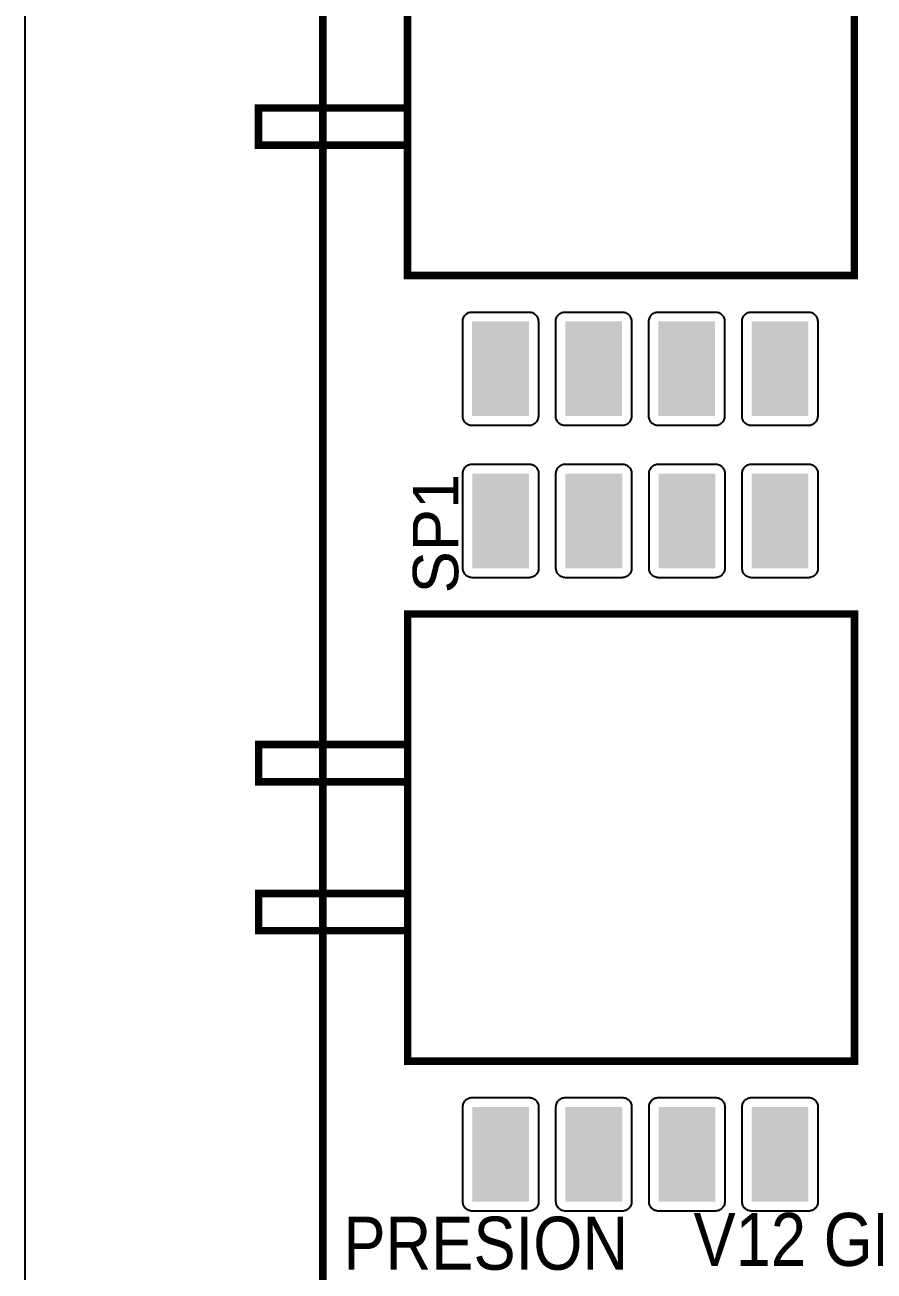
# Model space of a CAD drawing. Header units: inches. Extents: x 15 to 148, y 10 to 111.
# Drawn here: x 126.91 to 128.478, y 98.399 to 100.699 of the extents above; entities that cross this region are included whole.
import ezdxf

# ---------------------------------------------------------------- set-up
doc = ezdxf.new("R2010")
doc.units = ezdxf.units.IN
doc.header["$MEASUREMENT"] = 0
doc.layers.add('BLK_12AWG', color=7, linetype='Continuous')

# ---------------------------------------------------------------- blocks, each defined once
blk = doc.blocks.new('RPAD')
blk.add_trace([(-0.5, -0.5), (-0.5, 0.5), (0.5, -0.5), (0.5, 0.5)])
blk = doc.blocks.new('CBA2Board')
at = {"const_width": 0.008}
for points in [[(154.6751, 100.9212), (162.5311, 100.9212), (162.5311, 105.055), (154.6751, 105.055), (154.6751, 100.9212)], [(154.6751, 100.9212), (162.5311, 100.9212), (162.5311, 105.055), (154.6751, 105.055), (154.6751, 100.9212)], [(154.6751, 100.9212), (162.5311, 100.9212), (162.5311, 105.055), (154.6751, 105.055), (154.6751, 100.9212)], [(154.7645, 102.6526), (155.2369, 102.6526), (155.2369, 103.125), (154.7645, 103.125), (154.7645, 102.6526)], [(154.7645, 102.6526), (155.2369, 102.6526), (155.2369, 103.125), (154.7645, 103.125), (154.7645, 102.6526)], [(154.7645, 102.6526), (155.2369, 102.6526), (155.2369, 103.125), (154.7645, 103.125), (154.7645, 102.6526)], [(154.607, 102.7904), (154.7645, 102.7904), (154.7645, 102.8297), (154.607, 102.8297), (154.607, 102.7904)], [(154.607, 102.7904), (154.7645, 102.7904), (154.7645, 102.8297), (154.607, 102.8297), (154.607, 102.7904)], [(154.607, 102.7904), (154.7645, 102.7904), (154.7645, 102.8297), (154.607, 102.8297), (154.607, 102.7904)], [(154.7647, 101.8226), (155.2371, 101.8226), (155.2371, 102.295), (154.7647, 102.295), (154.7647, 101.8226)], [(154.7647, 101.8226), (155.2371, 101.8226), (155.2371, 102.295), (154.7647, 102.295), (154.7647, 101.8226)], [(154.7647, 101.8226), (155.2371, 101.8226), (155.2371, 102.295), (154.7647, 102.295), (154.7647, 101.8226)], [(154.6072, 102.1178), (154.7647, 102.1178), (154.7647, 102.1572), (154.6072, 102.1572), (154.6072, 102.1178)], [(154.6072, 102.1178), (154.7647, 102.1178), (154.7647, 102.1572), (154.6072, 102.1572), (154.6072, 102.1178)], [(154.6072, 102.1178), (154.7647, 102.1178), (154.7647, 102.1572), (154.6072, 102.1572), (154.6072, 102.1178)], [(154.6072, 101.9604), (154.7647, 101.9604), (154.7647, 101.9997), (154.6072, 101.9997), (154.6072, 101.9604)], [(154.6072, 101.9604), (154.7647, 101.9604), (154.7647, 101.9997), (154.6072, 101.9997), (154.6072, 101.9604)], [(154.6072, 101.9604), (154.7647, 101.9604), (154.7647, 101.9997), (154.6072, 101.9997), (154.6072, 101.9604)]]:
    blk.add_lwpolyline(points, dxfattribs=at)
for points in [[(154.8329, 102.6141), (154.8929, 102.6141), (154.8939, 102.6141), (154.8949, 102.6139), (154.8959, 102.6137), (154.8968, 102.6134), (154.8977, 102.6129), (154.8985, 102.6124), (154.8993, 102.6119), (154.9, 102.6112), (154.9006, 102.6105), (154.9012, 102.6098), (154.9017, 102.6089), (154.9021, 102.6081), (154.9025, 102.6071), (154.9027, 102.6062), (154.9028, 102.6052), (154.9029, 102.6041), (154.9029, 102.5041), (154.9028, 102.5031), (154.9027, 102.5021), (154.9025, 102.5011), (154.9021, 102.5002), (154.9017, 102.4993), (154.9012, 102.4985), (154.9006, 102.4977), (154.9, 102.497), (154.8993, 102.4964), (154.8985, 102.4958), (154.8977, 102.4953), (154.8968, 102.4949), (154.8959, 102.4946), (154.8949, 102.4943), (154.8939, 102.4942), (154.8929, 102.4941), (154.8329, 102.4941), (154.8319, 102.4942), (154.8309, 102.4943), (154.8299, 102.4946), (154.829, 102.4949), (154.8281, 102.4953), (154.8273, 102.4958), (154.8265, 102.4964), (154.8258, 102.497), (154.8251, 102.4977), (154.8246, 102.4985), (154.8241, 102.4993), (154.8237, 102.5002), (154.8233, 102.5011), (154.8231, 102.5021), (154.8229, 102.5031), (154.8229, 102.5041), (154.8229, 102.6041), (154.8229, 102.6052), (154.8231, 102.6062), (154.8233, 102.6071), (154.8237, 102.6081), (154.8241, 102.6089), (154.8246, 102.6098), (154.8251, 102.6105), (154.8258, 102.6112), (154.8265, 102.6119), (154.8273, 102.6124), (154.8281, 102.6129), (154.829, 102.6134), (154.8299, 102.6137), (154.8309, 102.6139), (154.8319, 102.6141), (154.8329, 102.6141)], [(154.9313, 102.6141), (154.9913, 102.6141), (154.9924, 102.6141), (154.9934, 102.6139), (154.9943, 102.6137), (154.9953, 102.6134), (154.9961, 102.6129), (154.997, 102.6124), (154.9977, 102.6119), (154.9984, 102.6112), (154.9991, 102.6105), (154.9996, 102.6098), (155.0001, 102.6089), (155.0005, 102.6081), (155.0009, 102.6071), (155.0011, 102.6062), (155.0013, 102.6052), (155.0013, 102.6041), (155.0013, 102.5041), (155.0013, 102.5031), (155.0011, 102.5021), (155.0009, 102.5011), (155.0005, 102.5002), (155.0001, 102.4993), (154.9996, 102.4985), (154.9991, 102.4977), (154.9984, 102.497), (154.9977, 102.4964), (154.997, 102.4958), (154.9961, 102.4953), (154.9953, 102.4949), (154.9943, 102.4946), (154.9934, 102.4943), (154.9924, 102.4942), (154.9913, 102.4941), (154.9313, 102.4941), (154.9303, 102.4942), (154.9293, 102.4943), (154.9283, 102.4946), (154.9274, 102.4949), (154.9265, 102.4953), (154.9257, 102.4958), (154.9249, 102.4964), (154.9242, 102.497), (154.9236, 102.4977), (154.923, 102.4985), (154.9225, 102.4993), (154.9221, 102.5002), (154.9218, 102.5011), (154.9215, 102.5021), (154.9214, 102.5031), (154.9213, 102.5041), (154.9213, 102.6041), (154.9214, 102.6052), (154.9215, 102.6062), (154.9218, 102.6071), (154.9221, 102.6081), (154.9225, 102.6089), (154.923, 102.6098), (154.9236, 102.6105), (154.9242, 102.6112), (154.9249, 102.6119), (154.9257, 102.6124), (154.9265, 102.6129), (154.9274, 102.6134), (154.9283, 102.6137), (154.9293, 102.6139), (154.9303, 102.6141), (154.9313, 102.6141)], [(155.0297, 102.6141), (155.0897, 102.6141), (155.0908, 102.6141), (155.0918, 102.6139), (155.0928, 102.6137), (155.0937, 102.6134), (155.0946, 102.6129), (155.0954, 102.6124), (155.0961, 102.6119), (155.0969, 102.6112), (155.0975, 102.6105), (155.0981, 102.6098), (155.0986, 102.6089), (155.099, 102.6081), (155.0993, 102.6071), (155.0995, 102.6062), (155.0997, 102.6052), (155.0997, 102.6041), (155.0997, 102.5041), (155.0997, 102.5031), (155.0995, 102.5021), (155.0993, 102.5011), (155.099, 102.5002), (155.0986, 102.4993), (155.0981, 102.4985), (155.0975, 102.4977), (155.0969, 102.497), (155.0961, 102.4964), (155.0954, 102.4958), (155.0946, 102.4953), (155.0937, 102.4949), (155.0928, 102.4946), (155.0918, 102.4943), (155.0908, 102.4942), (155.0897, 102.4941), (155.0297, 102.4941), (155.0287, 102.4942), (155.0277, 102.4943), (155.0267, 102.4946), (155.0258, 102.4949), (155.0249, 102.4953), (155.0241, 102.4958), (155.0233, 102.4964), (155.0226, 102.497), (155.022, 102.4977), (155.0214, 102.4985), (155.0209, 102.4993), (155.0205, 102.5002), (155.0202, 102.5011), (155.0199, 102.5021), (155.0198, 102.5031), (155.0197, 102.5041), (155.0197, 102.6041), (155.0198, 102.6052), (155.0199, 102.6062), (155.0202, 102.6071), (155.0205, 102.6081), (155.0209, 102.6089), (155.0214, 102.6098), (155.022, 102.6105), (155.0226, 102.6112), (155.0233, 102.6119), (155.0241, 102.6124), (155.0249, 102.6129), (155.0258, 102.6134), (155.0267, 102.6137), (155.0277, 102.6139), (155.0287, 102.6141), (155.0297, 102.6141)], [(155.1282, 102.6141), (155.1882, 102.6141), (155.1892, 102.6141), (155.1902, 102.6139), (155.1912, 102.6137), (155.1921, 102.6134), (155.193, 102.6129), (155.1938, 102.6124), (155.1946, 102.6119), (155.1953, 102.6112), (155.1959, 102.6105), (155.1965, 102.6098), (155.197, 102.6089), (155.1974, 102.6081), (155.1977, 102.6071), (155.198, 102.6062), (155.1981, 102.6052), (155.1982, 102.6041), (155.1982, 102.5041), (155.1981, 102.5031), (155.198, 102.5021), (155.1977, 102.5011), (155.1974, 102.5002), (155.197, 102.4993), (155.1965, 102.4985), (155.1959, 102.4977), (155.1953, 102.497), (155.1946, 102.4964), (155.1938, 102.4958), (155.193, 102.4953), (155.1921, 102.4949), (155.1912, 102.4946), (155.1902, 102.4943), (155.1892, 102.4942), (155.1882, 102.4941), (155.1282, 102.4941), (155.1271, 102.4942), (155.1261, 102.4943), (155.1252, 102.4946), (155.1242, 102.4949), (155.1234, 102.4953), (155.1225, 102.4958), (155.1218, 102.4964), (155.1211, 102.497), (155.1204, 102.4977), (155.1199, 102.4985), (155.1194, 102.4993), (155.1189, 102.5002), (155.1186, 102.5011), (155.1184, 102.5021), (155.1182, 102.5031), (155.1182, 102.5041), (155.1182, 102.6041), (155.1182, 102.6052), (155.1184, 102.6062), (155.1186, 102.6071), (155.1189, 102.6081), (155.1194, 102.6089), (155.1199, 102.6098), (155.1204, 102.6105), (155.1211, 102.6112), (155.1218, 102.6119), (155.1225, 102.6124), (155.1234, 102.6129), (155.1242, 102.6134), (155.1252, 102.6137), (155.1261, 102.6139), (155.1271, 102.6141), (155.1282, 102.6141)], [(154.8331, 102.4534), (154.8931, 102.4534), (154.8941, 102.4534), (154.8951, 102.4532), (154.8961, 102.453), (154.897, 102.4527), (154.8979, 102.4522), (154.8987, 102.4517), (154.8995, 102.4512), (154.9002, 102.4505), (154.9008, 102.4498), (154.9014, 102.4491), (154.9019, 102.4482), (154.9023, 102.4474), (154.9026, 102.4464), (154.9029, 102.4455), (154.903, 102.4445), (154.9031, 102.4434), (154.9031, 102.3434), (154.903, 102.3424), (154.9029, 102.3414), (154.9026, 102.3404), (154.9023, 102.3395), (154.9019, 102.3386), (154.9014, 102.3378), (154.9008, 102.337), (154.9002, 102.3363), (154.8995, 102.3357), (154.8987, 102.3351), (154.8979, 102.3346), (154.897, 102.3342), (154.8961, 102.3339), (154.8951, 102.3336), (154.8941, 102.3335), (154.8931, 102.3334), (154.8331, 102.3334), (154.832, 102.3335), (154.831, 102.3336), (154.8301, 102.3339), (154.8291, 102.3342), (154.8283, 102.3346), (154.8274, 102.3351), (154.8267, 102.3357), (154.826, 102.3363), (154.8253, 102.337), (154.8248, 102.3378), (154.8243, 102.3386), (154.8239, 102.3395), (154.8235, 102.3404), (154.8233, 102.3414), (154.8231, 102.3424), (154.8231, 102.3434), (154.8231, 102.4434), (154.8231, 102.4445), (154.8233, 102.4455), (154.8235, 102.4464), (154.8239, 102.4474), (154.8243, 102.4482), (154.8248, 102.4491), (154.8253, 102.4498), (154.826, 102.4505), (154.8267, 102.4512), (154.8274, 102.4517), (154.8283, 102.4522), (154.8291, 102.4527), (154.8301, 102.453), (154.831, 102.4532), (154.832, 102.4534), (154.8331, 102.4534)], [(154.9315, 102.4534), (154.9915, 102.4534), (154.9925, 102.4534), (154.9936, 102.4532), (154.9945, 102.453), (154.9954, 102.4527), (154.9963, 102.4522), (154.9971, 102.4517), (154.9979, 102.4512), (154.9986, 102.4505), (154.9993, 102.4498), (154.9998, 102.4491), (155.0003, 102.4482), (155.0007, 102.4474), (155.0011, 102.4464), (155.0013, 102.4455), (155.0015, 102.4445), (155.0015, 102.4434), (155.0015, 102.3434), (155.0015, 102.3424), (155.0013, 102.3414), (155.0011, 102.3404), (155.0007, 102.3395), (155.0003, 102.3386), (154.9998, 102.3378), (154.9993, 102.337), (154.9986, 102.3363), (154.9979, 102.3357), (154.9971, 102.3351), (154.9963, 102.3346), (154.9954, 102.3342), (154.9945, 102.3339), (154.9936, 102.3336), (154.9925, 102.3335), (154.9915, 102.3334), (154.9315, 102.3334), (154.9305, 102.3335), (154.9295, 102.3336), (154.9285, 102.3339), (154.9276, 102.3342), (154.9267, 102.3346), (154.9259, 102.3351), (154.9251, 102.3357), (154.9244, 102.3363), (154.9238, 102.337), (154.9232, 102.3378), (154.9227, 102.3386), (154.9223, 102.3395), (154.922, 102.3404), (154.9217, 102.3414), (154.9216, 102.3424), (154.9215, 102.3434), (154.9215, 102.4434), (154.9216, 102.4445), (154.9217, 102.4455), (154.922, 102.4464), (154.9223, 102.4474), (154.9227, 102.4482), (154.9232, 102.4491), (154.9238, 102.4498), (154.9244, 102.4505), (154.9251, 102.4512), (154.9259, 102.4517), (154.9267, 102.4522), (154.9276, 102.4527), (154.9285, 102.453), (154.9295, 102.4532), (154.9305, 102.4534), (154.9315, 102.4534)], [(155.0299, 102.4534), (155.0899, 102.4534), (155.091, 102.4534), (155.092, 102.4532), (155.0929, 102.453), (155.0939, 102.4527), (155.0947, 102.4522), (155.0956, 102.4517), (155.0963, 102.4512), (155.097, 102.4505), (155.0977, 102.4498), (155.0983, 102.4491), (155.0987, 102.4482), (155.0992, 102.4474), (155.0995, 102.4464), (155.0997, 102.4455), (155.0999, 102.4445), (155.0999, 102.4434), (155.0999, 102.3434), (155.0999, 102.3424), (155.0997, 102.3414), (155.0995, 102.3404), (155.0992, 102.3395), (155.0987, 102.3386), (155.0983, 102.3378), (155.0977, 102.337), (155.097, 102.3363), (155.0963, 102.3357), (155.0956, 102.3351), (155.0947, 102.3346), (155.0939, 102.3342), (155.0929, 102.3339), (155.092, 102.3336), (155.091, 102.3335), (155.0899, 102.3334), (155.0299, 102.3334), (155.0289, 102.3335), (155.0279, 102.3336), (155.0269, 102.3339), (155.026, 102.3342), (155.0251, 102.3346), (155.0243, 102.3351), (155.0235, 102.3357), (155.0228, 102.3363), (155.0222, 102.337), (155.0216, 102.3378), (155.0211, 102.3386), (155.0207, 102.3395), (155.0204, 102.3404), (155.0201, 102.3414), (155.02, 102.3424), (155.0199, 102.3434), (155.0199, 102.4434), (155.02, 102.4445), (155.0201, 102.4455), (155.0204, 102.4464), (155.0207, 102.4474), (155.0211, 102.4482), (155.0216, 102.4491), (155.0222, 102.4498), (155.0228, 102.4505), (155.0235, 102.4512), (155.0243, 102.4517), (155.0251, 102.4522), (155.026, 102.4527), (155.0269, 102.453), (155.0279, 102.4532), (155.0289, 102.4534), (155.0299, 102.4534)], [(155.1284, 102.4534), (155.1884, 102.4534), (155.1894, 102.4534), (155.1904, 102.4532), (155.1914, 102.453), (155.1923, 102.4527), (155.1932, 102.4522), (155.194, 102.4517), (155.1948, 102.4512), (155.1955, 102.4505), (155.1961, 102.4498), (155.1967, 102.4491), (155.1972, 102.4482), (155.1976, 102.4474), (155.1979, 102.4464), (155.1982, 102.4455), (155.1983, 102.4445), (155.1984, 102.4434), (155.1984, 102.3434), (155.1983, 102.3424), (155.1982, 102.3414), (155.1979, 102.3404), (155.1976, 102.3395), (155.1972, 102.3386), (155.1967, 102.3378), (155.1961, 102.337), (155.1955, 102.3363), (155.1948, 102.3357), (155.194, 102.3351), (155.1932, 102.3346), (155.1923, 102.3342), (155.1914, 102.3339), (155.1904, 102.3336), (155.1894, 102.3335), (155.1884, 102.3334), (155.1284, 102.3334), (155.1273, 102.3335), (155.1263, 102.3336), (155.1253, 102.3339), (155.1244, 102.3342), (155.1235, 102.3346), (155.1227, 102.3351), (155.122, 102.3357), (155.1213, 102.3363), (155.1206, 102.337), (155.12, 102.3378), (155.1195, 102.3386), (155.1191, 102.3395), (155.1188, 102.3404), (155.1186, 102.3414), (155.1184, 102.3424), (155.1184, 102.3434), (155.1184, 102.4434), (155.1184, 102.4445), (155.1186, 102.4455), (155.1188, 102.4464), (155.1191, 102.4474), (155.1195, 102.4482), (155.12, 102.4491), (155.1206, 102.4498), (155.1213, 102.4505), (155.122, 102.4512), (155.1227, 102.4517), (155.1235, 102.4522), (155.1244, 102.4527), (155.1253, 102.453), (155.1263, 102.4532), (155.1273, 102.4534), (155.1284, 102.4534)], [(154.8331, 101.7841), (154.8931, 101.7841), (154.8941, 101.7841), (154.8951, 101.7839), (154.8961, 101.7837), (154.897, 101.7834), (154.8979, 101.7829), (154.8987, 101.7824), (154.8995, 101.7819), (154.9002, 101.7812), (154.9008, 101.7805), (154.9014, 101.7798), (154.9019, 101.7789), (154.9023, 101.7781), (154.9026, 101.7771), (154.9029, 101.7762), (154.903, 101.7752), (154.9031, 101.7741), (154.9031, 101.6741), (154.903, 101.6731), (154.9029, 101.6721), (154.9026, 101.6711), (154.9023, 101.6702), (154.9019, 101.6693), (154.9014, 101.6685), (154.9008, 101.6677), (154.9002, 101.667), (154.8995, 101.6664), (154.8987, 101.6658), (154.8979, 101.6653), (154.897, 101.6649), (154.8961, 101.6646), (154.8951, 101.6643), (154.8941, 101.6642), (154.8931, 101.6641), (154.8331, 101.6641), (154.832, 101.6642), (154.831, 101.6643), (154.8301, 101.6646), (154.8291, 101.6649), (154.8283, 101.6653), (154.8274, 101.6658), (154.8267, 101.6664), (154.826, 101.667), (154.8253, 101.6677), (154.8248, 101.6685), (154.8243, 101.6693), (154.8239, 101.6702), (154.8235, 101.6711), (154.8233, 101.6721), (154.8231, 101.6731), (154.8231, 101.6741), (154.8231, 101.7741), (154.8231, 101.7752), (154.8233, 101.7762), (154.8235, 101.7771), (154.8239, 101.7781), (154.8243, 101.7789), (154.8248, 101.7798), (154.8253, 101.7805), (154.826, 101.7812), (154.8267, 101.7819), (154.8274, 101.7824), (154.8283, 101.7829), (154.8291, 101.7834), (154.8301, 101.7837), (154.831, 101.7839), (154.832, 101.7841), (154.8331, 101.7841)], [(154.9315, 101.7841), (154.9915, 101.7841), (154.9925, 101.7841), (154.9936, 101.7839), (154.9945, 101.7837), (154.9954, 101.7834), (154.9963, 101.7829), (154.9971, 101.7824), (154.9979, 101.7819), (154.9986, 101.7812), (154.9993, 101.7805), (154.9998, 101.7798), (155.0003, 101.7789), (155.0007, 101.7781), (155.0011, 101.7771), (155.0013, 101.7762), (155.0015, 101.7752), (155.0015, 101.7741), (155.0015, 101.6741), (155.0015, 101.6731), (155.0013, 101.6721), (155.0011, 101.6711), (155.0007, 101.6702), (155.0003, 101.6693), (154.9998, 101.6685), (154.9993, 101.6677), (154.9986, 101.667), (154.9979, 101.6664), (154.9971, 101.6658), (154.9963, 101.6653), (154.9954, 101.6649), (154.9945, 101.6646), (154.9936, 101.6643), (154.9925, 101.6642), (154.9915, 101.6641), (154.9315, 101.6641), (154.9305, 101.6642), (154.9295, 101.6643), (154.9285, 101.6646), (154.9276, 101.6649), (154.9267, 101.6653), (154.9259, 101.6658), (154.9251, 101.6664), (154.9244, 101.667), (154.9238, 101.6677), (154.9232, 101.6685), (154.9227, 101.6693), (154.9223, 101.6702), (154.922, 101.6711), (154.9217, 101.6721), (154.9216, 101.6731), (154.9215, 101.6741), (154.9215, 101.7741), (154.9216, 101.7752), (154.9217, 101.7762), (154.922, 101.7771), (154.9223, 101.7781), (154.9227, 101.7789), (154.9232, 101.7798), (154.9238, 101.7805), (154.9244, 101.7812), (154.9251, 101.7819), (154.9259, 101.7824), (154.9267, 101.7829), (154.9276, 101.7834), (154.9285, 101.7837), (154.9295, 101.7839), (154.9305, 101.7841), (154.9315, 101.7841)], [(155.0299, 101.7841), (155.0899, 101.7841), (155.091, 101.7841), (155.092, 101.7839), (155.0929, 101.7837), (155.0939, 101.7834), (155.0947, 101.7829), (155.0956, 101.7824), (155.0963, 101.7819), (155.097, 101.7812), (155.0977, 101.7805), (155.0983, 101.7798), (155.0987, 101.7789), (155.0992, 101.7781), (155.0995, 101.7771), (155.0997, 101.7762), (155.0999, 101.7752), (155.0999, 101.7741), (155.0999, 101.6741), (155.0999, 101.6731), (155.0997, 101.6721), (155.0995, 101.6711), (155.0992, 101.6702), (155.0987, 101.6693), (155.0983, 101.6685), (155.0977, 101.6677), (155.097, 101.667), (155.0963, 101.6664), (155.0956, 101.6658), (155.0947, 101.6653), (155.0939, 101.6649), (155.0929, 101.6646), (155.092, 101.6643), (155.091, 101.6642), (155.0899, 101.6641), (155.0299, 101.6641), (155.0289, 101.6642), (155.0279, 101.6643), (155.0269, 101.6646), (155.026, 101.6649), (155.0251, 101.6653), (155.0243, 101.6658), (155.0235, 101.6664), (155.0228, 101.667), (155.0222, 101.6677), (155.0216, 101.6685), (155.0211, 101.6693), (155.0207, 101.6702), (155.0204, 101.6711), (155.0201, 101.6721), (155.02, 101.6731), (155.0199, 101.6741), (155.0199, 101.7741), (155.02, 101.7752), (155.0201, 101.7762), (155.0204, 101.7771), (155.0207, 101.7781), (155.0211, 101.7789), (155.0216, 101.7798), (155.0222, 101.7805), (155.0228, 101.7812), (155.0235, 101.7819), (155.0243, 101.7824), (155.0251, 101.7829), (155.026, 101.7834), (155.0269, 101.7837), (155.0279, 101.7839), (155.0289, 101.7841), (155.0299, 101.7841)], [(155.1284, 101.7841), (155.1884, 101.7841), (155.1894, 101.7841), (155.1904, 101.7839), (155.1914, 101.7837), (155.1923, 101.7834), (155.1932, 101.7829), (155.194, 101.7824), (155.1948, 101.7819), (155.1955, 101.7812), (155.1961, 101.7805), (155.1967, 101.7798), (155.1972, 101.7789), (155.1976, 101.7781), (155.1979, 101.7771), (155.1982, 101.7762), (155.1983, 101.7752), (155.1984, 101.7741), (155.1984, 101.6741), (155.1983, 101.6731), (155.1982, 101.6721), (155.1979, 101.6711), (155.1976, 101.6702), (155.1972, 101.6693), (155.1967, 101.6685), (155.1961, 101.6677), (155.1955, 101.667), (155.1948, 101.6664), (155.194, 101.6658), (155.1932, 101.6653), (155.1923, 101.6649), (155.1914, 101.6646), (155.1904, 101.6643), (155.1894, 101.6642), (155.1884, 101.6641), (155.1284, 101.6641), (155.1273, 101.6642), (155.1263, 101.6643), (155.1253, 101.6646), (155.1244, 101.6649), (155.1235, 101.6653), (155.1227, 101.6658), (155.122, 101.6664), (155.1213, 101.667), (155.1206, 101.6677), (155.12, 101.6685), (155.1195, 101.6693), (155.1191, 101.6702), (155.1188, 101.6711), (155.1186, 101.6721), (155.1184, 101.6731), (155.1184, 101.6741), (155.1184, 101.7741), (155.1184, 101.7752), (155.1186, 101.7762), (155.1188, 101.7771), (155.1191, 101.7781), (155.1195, 101.7789), (155.12, 101.7798), (155.1206, 101.7805), (155.1213, 101.7812), (155.122, 101.7819), (155.1227, 101.7824), (155.1235, 101.7829), (155.1244, 101.7834), (155.1253, 101.7837), (155.1263, 101.7839), (155.1273, 101.7841), (155.1284, 101.7841)]]:
    blk.add_lwpolyline(points, close=True)
at = {"xscale": 0.06, "yscale": 0.1}
for p in [(154.8629, 102.5541), (154.9613, 102.5541), (155.0597, 102.5541), (155.1582, 102.5541), (154.8631, 102.3934), (154.9615, 102.3934), (155.0599, 102.3934), (155.1584, 102.3934), (154.8631, 101.7241), (154.9615, 101.7241), (155.0599, 101.7241), (155.1584, 101.7241)]:
    blk.add_blockref('RPAD', p, dxfattribs=at)
at = {"width": 1.041667}
blk.add_text('SP1', height=0.048, rotation=90, dxfattribs=at).set_placement((154.8182, 102.3168))
blk.add_text('SP1', height=0.048, rotation=90, dxfattribs=at).set_placement((154.8182, 102.3168))
blk.add_text('SP1', height=0.048, rotation=90, dxfattribs=at).set_placement((154.8182, 102.3168))
at = {"width": 0.892857}
for s, p in [('V12 GND VCC VF', (155.0669, 101.6062)), ('V12 GND VCC VF', (155.0669, 101.6062)), ('V12 GND VCC VF', (155.0669, 101.6062)), ('PRESION', (154.6968, 101.6022)), ('PRESION', (154.6968, 101.6022)), ('PRESION', (154.6968, 101.6022))]:
    blk.add_text(s, height=0.056, dxfattribs=at).set_placement(p)

msp = doc.modelspace()

# ---------------------------------------------------------------- linework, layer by layer
at = {"color": 7, "linetype": 'Continuous'}
msp.add_line((126.9102, 110.7588), (126.9102, 94.5738), dxfattribs=at)

# ---------------------------------------------------------------- block references
at = {"layer": 'BLK_12AWG', "xscale": 1.74680064, "yscale": 1.74680064, "zscale": 1.74680064}
msp.add_blockref('CBA2Board', (-142.7262, -79.0769), dxfattribs=at)

doc.saveas('drawing.dxf')
